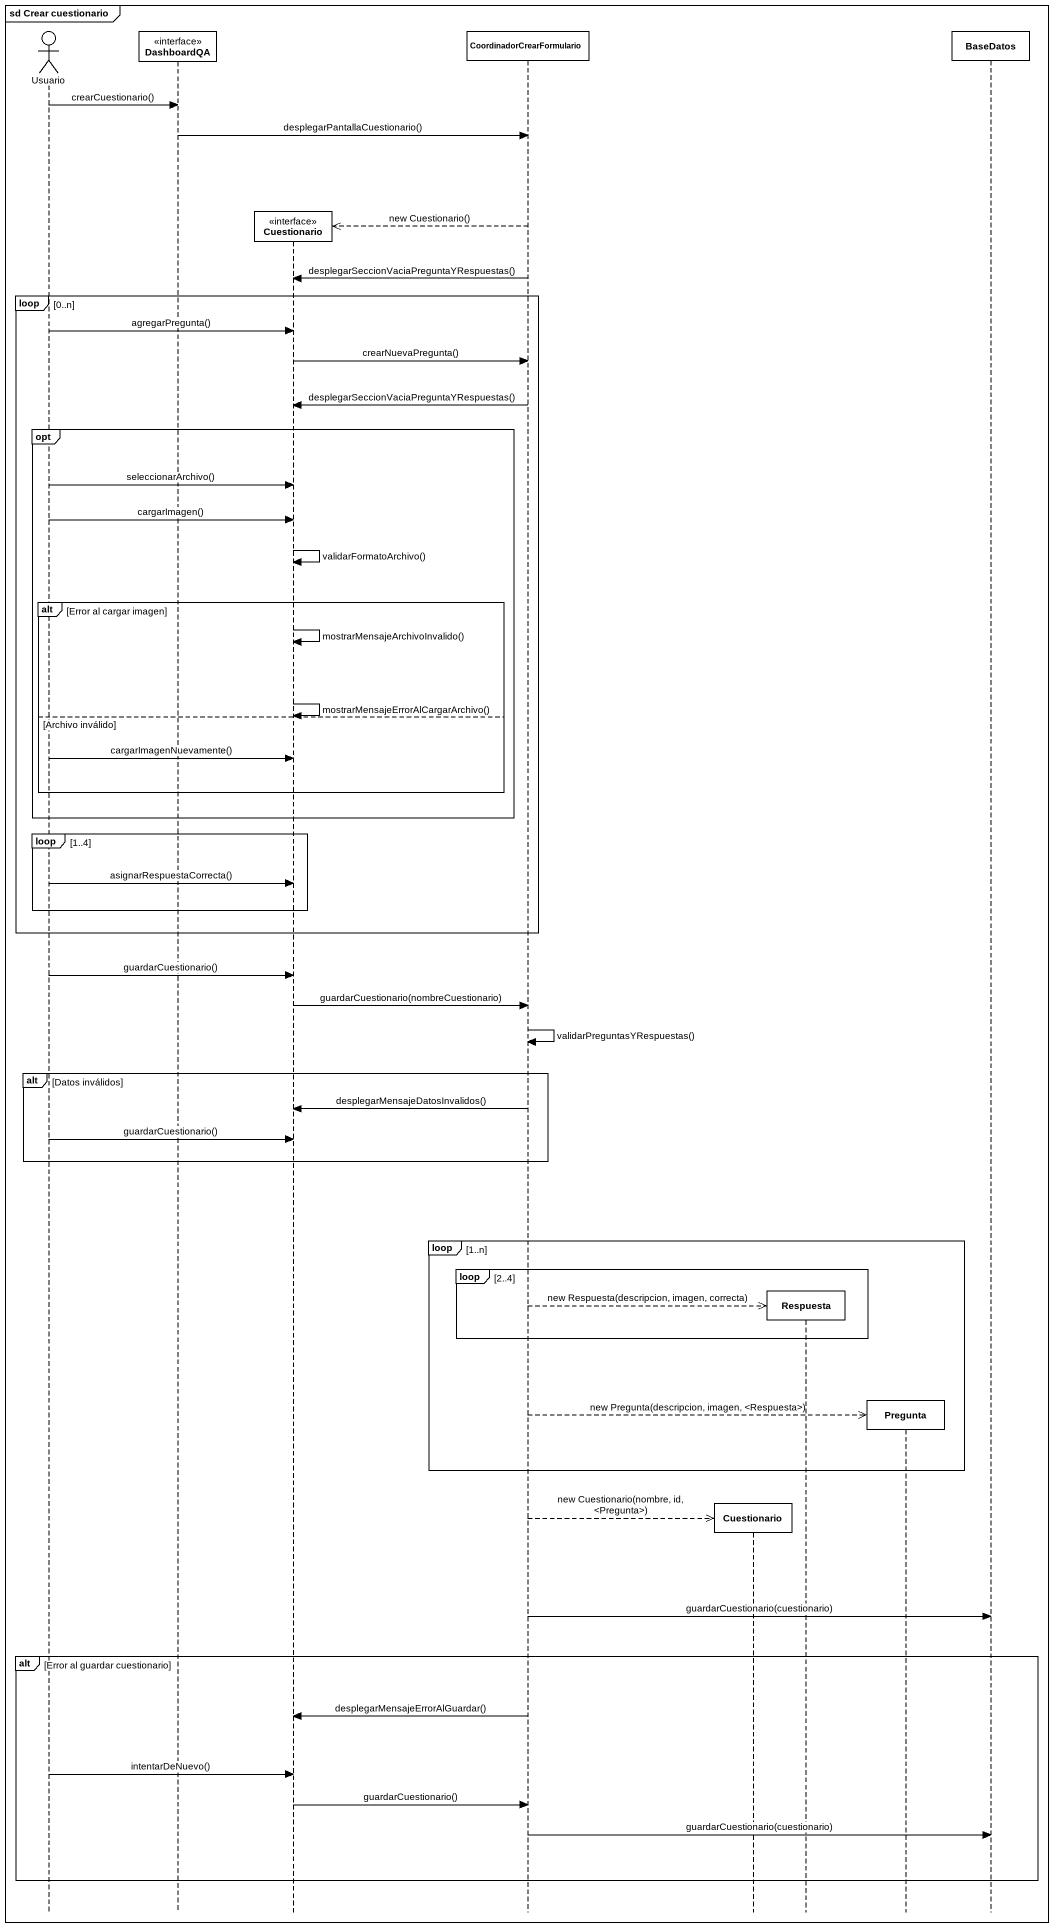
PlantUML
@startuml
mainframe sd Crear cuestionario
hide footbox
actor Usuario #FFFFFF
participant DashboardQA <<interface>> #FFFFFF
participant Cuestionario <<interface>> #FFFFFF
participant CoordinadorCrearFormulario #FFFFFF
participant "Cuestionario" as Cuestionario_2 #FFFFFF
participant Respuesta #FFFFFF
participant Pregunta #FFFFFF
participant BaseDatos #FFFFFF

Usuario -> DashboardQA : crearCuestionario()
DashboardQA -> CoordinadorCrearFormulario : desplegarPantallaCuestionario()
CoordinadorCrearFormulario -->> Cuestionario ** : new Cuestionario()
CoordinadorCrearFormulario -> Cuestionario : desplegarSeccionVaciaPreguntaYRespuestas()
loop 0..n
  Usuario -> Cuestionario : agregarPregunta()
  Cuestionario -> CoordinadorCrearFormulario : crearNuevaPregunta()
  CoordinadorCrearFormulario -> Cuestionario : desplegarSeccionVaciaPreguntaYRespuestas()
  opt
    Usuario -> Cuestionario : seleccionarArchivo()
    Usuario -> Cuestionario : cargarImagen()
    Cuestionario -> Cuestionario : validarFormatoArchivo()
    alt Error al cargar imagen
      Cuestionario -> Cuestionario : mostrarMensajeArchivoInvalido()
      Cuestionario -> Cuestionario : mostrarMensajeErrorAlCargarArchivo()
    else Archivo inválido
      Usuario -> Cuestionario : cargarImagenNuevamente()
    end
  end
  loop 1..4
    Usuario -> Cuestionario : asignarRespuestaCorrecta()
  end
end
Usuario -> Cuestionario : guardarCuestionario()
Cuestionario -> CoordinadorCrearFormulario : guardarCuestionario(nombreCuestionario)
CoordinadorCrearFormulario -> CoordinadorCrearFormulario : validarPreguntasYRespuestas()
alt Datos inválidos
  CoordinadorCrearFormulario -> Cuestionario : desplegarMensajeDatosInvalidos()
  Usuario -> Cuestionario : guardarCuestionario()
end
loop 1..n
  loop 2..4
    CoordinadorCrearFormulario -->> Respuesta ** : new Respuesta(descripcion, imagen, correcta)
  end
  CoordinadorCrearFormulario -->> Pregunta ** : new Pregunta(descripcion, imagen, <Respuesta>)
end
CoordinadorCrearFormulario -->> Cuestionario_2 ** : new Cuestionario(nombre, id, <Pregunta>)
CoordinadorCrearFormulario -> BaseDatos : guardarCuestionario(cuestionario)
alt Error al guardar cuestionario
  CoordinadorCrearFormulario -> Cuestionario : desplegarMensajeErrorAlGuardar()
  Usuario -> Cuestionario : intentarDeNuevo()
  Cuestionario -> CoordinadorCrearFormulario : guardarCuestionario()
  CoordinadorCrearFormulario -> BaseDatos : guardarCuestionario(cuestionario)
end
@enduml
